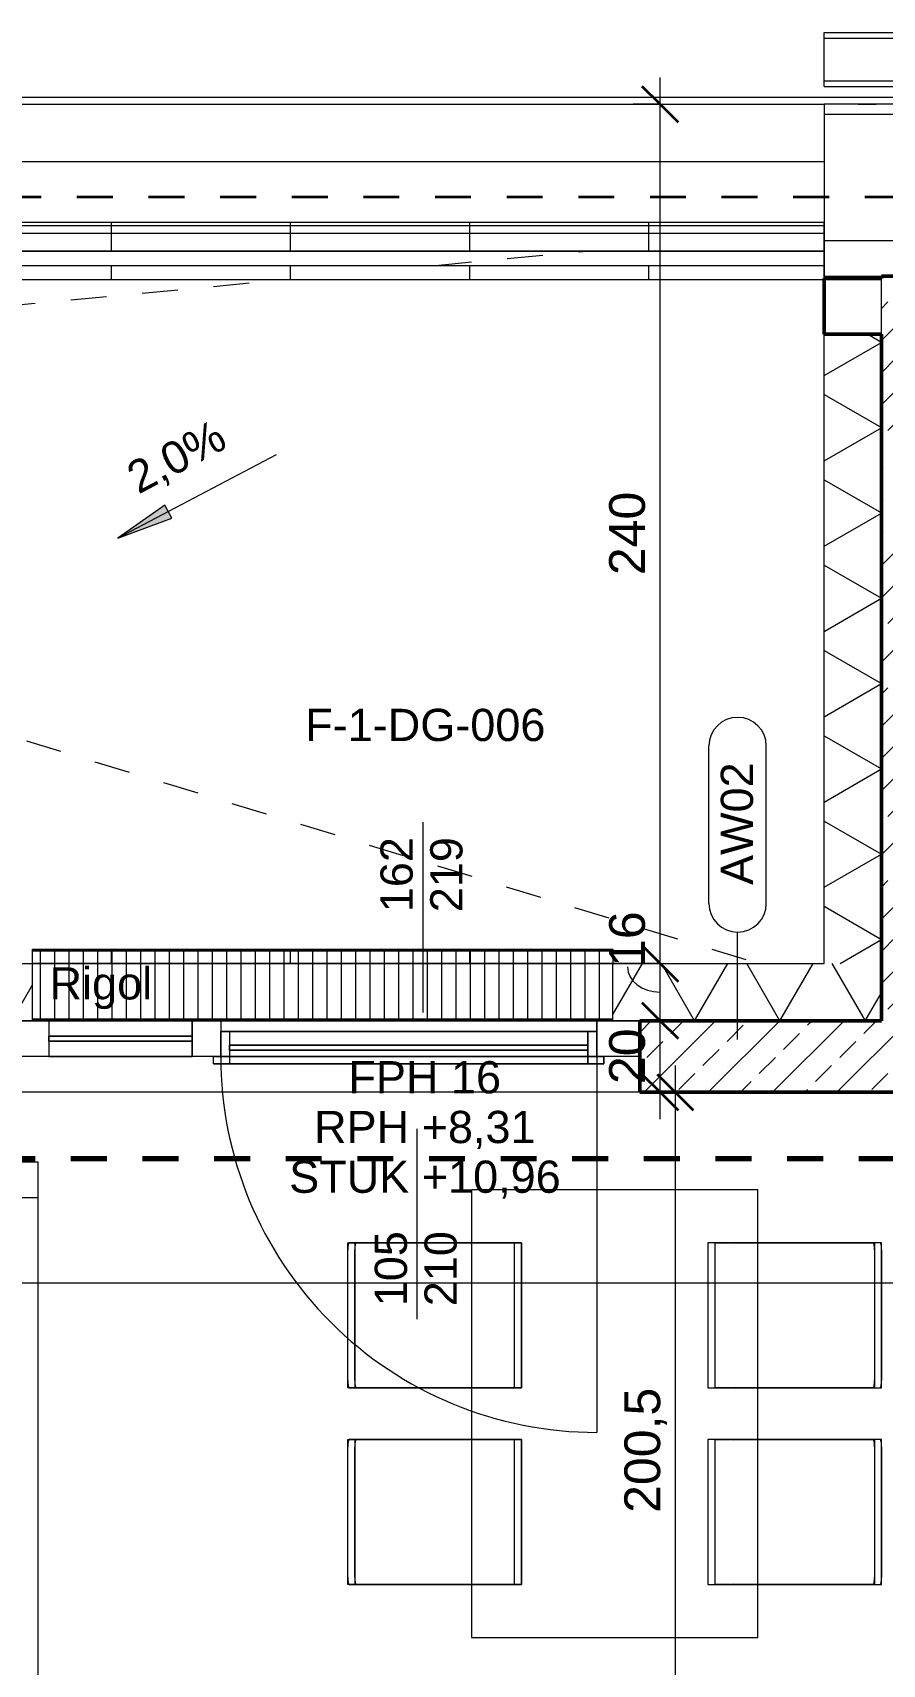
# Model space of a CAD drawing. Header units: metres. Extents: x 3.3 to 48.5, y 58.8 to 100.4.
# Drawn here: x 25.698 to 28.07, y 83.46 to 88.018 of the extents above; entities that cross this region are included whole.
import ezdxf

# ---------------------------------------------------------------- set-up
doc = ezdxf.new("R2010")
doc.units = ezdxf.units.M
for name, pattern in [('Achse', [0.009, 0.005, -0.002, 0, -0.002]), ('Strich Punkt Mittel', [0.015875, 0.00635, -0.004763, 0, -0.004763]), ('Verdeckt Oben', [0.00225, 0.0015, -0.00075]), ('Verdeckt Unten', [0.005, 0.003, -0.002])]:
    doc.linetypes.add(name, pattern=pattern)
for name, color, linetype, lineweight in [('A-DETL-GENF_', 92, 'Continuous', 13), ('A-FLOR-HRAL', 11, 'Continuous', 5), ('A-GLAZ-IDEN_', 152, 'Continuous', 9), ('A-ROOF', 132, 'Continuous', 35), ('A-ROOF-FNSH', 132, 'Continuous', 35), ('A-ROOF-OTLN', 132, 'Continuous', 5), ('A-ROOF-PATT', 132, 'Continuous', 35), ('A_2D', 7, 'Continuous', 13), ('A_Bemassung-50_', 4, 'Continuous', 9), ('A_Bemassung_', 4, 'Continuous', 9), ('A_Beschriftung_', 7, 'Continuous', 9), ('A_Dach', 7, 'Continuous', 13), ('A_Decken', 8, 'Continuous', 13), ('A_Fenster', 7, 'Continuous', 13), ('A_Gelaender', 7, 'Continuous', 13), ('A_Moebel', 6, 'Continuous', 13), ('A_Raeume_', 7, 'Continuous', 5), ('A_Raster_', 1, 'Continuous', 9), ('A_Waende', 7, 'Continuous', 13), ('G-ANNO-DIMS_', 111, 'Continuous', 9), ('G-ANNO-SYMB_', 111, 'Continuous', 9), ('M-EQPM', 50, 'Continuous', 5), ('M-EQPM-IDEN_', 50, 'Continuous', 9)]:
    doc.layers.add(name, color=color, linetype=linetype, lineweight=lineweight)
doc.styles.add('Arial_2', font='arial.ttf', dxfattribs={"height": 0.09})
doc.styles.add('Arial_5', font='arial.ttf', dxfattribs={"height": 0.1})
doc.dimstyles.new('WGA-Bemaßung', dxfattribs={"dimscale": 0.3048, "dimtxt": 0.102026, "dimasz": 0.328084, "dimexe": 0.246063, "dimexo": 0.0625, "dimgap": 0.04101, "dimtad": 1, "dimdec": 1, "dimlfac": 100, "dimrnd": 0.5, "dimdsep": 46, "dimtxsty": 'Arial_5', "dimblk1": 'OBLIQUE', "dimblk2": 'OBLIQUE', "dimsah": 1, "dimcen": 0.09, "dimdle": 0.246063, "dimazin": 2, "dimtfac": 1, "dimtdec": 4, "dimtix": 1, "dimtmove": 0, "dimatfit": 3, "dimfxl": 0.656168, "dimfxlon": 1, "dimtvp": 1, "dimtolj": 1, "dimtzin": 0, "dimarcsym": 2})
doc.dimstyles.new('WGA-Bemaßung_1', dxfattribs={"dimscale": 0.3048, "dimtxt": 0.102026, "dimasz": 0.328084, "dimexe": 0.246063, "dimexo": 0.0625, "dimgap": 0.04101, "dimtad": 1, "dimdec": 1, "dimlfac": 100, "dimrnd": 0.5, "dimdsep": 46, "dimtxsty": 'Arial_5', "dimblk1": 'OBLIQUE', "dimblk2": 'OBLIQUE', "dimsah": 1, "dimcen": 0.09, "dimdle": 0.246063, "dimazin": 2, "dimtfac": 1, "dimtdec": 4, "dimtix": 1, "dimtmove": 1, "dimatfit": 3, "dimfxl": 0.656168, "dimfxlon": 1, "dimtvp": 1, "dimtolj": 1, "dimtzin": 0, "dimarcsym": 2})
pattern_1 = [(45, (0, 0), (-0.08980256, 0.08980256), []), (45, (0.0898, 0), (-0.08980256, 0.08980256), [0.0635, -0.03175])]

# ---------------------------------------------------------------- blocks, each defined once
blk = doc.blocks.new('Moeb_Esstisch_rechteckig_bear - 125 x 80-2791858-263_PP_03DG_BT1')
at = {"layer": 'A_Moebel', "color": 8}
for p, q in [((-1.4191, 0.7452), (-1.4391, 0.7452)), ((-1.4391, 0.7452), (-1.4391, 0.7423)), ((-1.4391, 0.7423), (-1.4391, 0.4)), ((-1.4391, 0.7423), (-1.4391, 0.7225)), ((-1.4391, 0.7423), (-1.4391, 0.6914)), ((-1.0541, 0.7452), (-1.4191, 0.7452)), ((-1.4191, 0.7452), (-1.0541, 0.7452)), ((-1.0341, 0.7452), (-1.0541, 0.7452)), ((-1.0341, 0.7423), (-1.0341, 0.7452)), ((-1.0341, 0.4), (-1.0341, 0.7423)), ((-1.0341, 0.7225), (-1.0341, 0.7423)), ((-1.0341, 0.6914), (-1.0341, 0.7423)), ((-0.8691, 0.7452), (-0.8891, 0.7452)), ((-0.8891, 0.7452), (-0.8891, 0.7423)), ((-0.8891, 0.7423), (-0.8891, 0.4)), ((-0.8891, 0.7423), (-0.8891, 0.7225)), ((-0.8891, 0.7423), (-0.8891, 0.6914)), ((-0.5041, 0.7452), (-0.8691, 0.7452)), ((-0.8691, 0.7452), (-0.5041, 0.7452)), ((-0.4841, 0.7452), (-0.5041, 0.7452)), ((-0.4841, 0.7423), (-0.4841, 0.7452)), ((-0.4841, 0.4), (-0.4841, 0.7423)), ((-0.4841, 0.7225), (-0.4841, 0.7423)), ((-0.4841, 0.6914), (-0.4841, 0.7423)), ((-1.4391, 0.7255), (-1.4385, 0.7255)), ((-1.4391, 0.6716), (-1.4391, 0.7225)), ((-1.4391, 0.6914), (-1.4391, 0.6868)), ((-1.4391, 0.6868), (-1.4391, 0.6783)), ((-1.4384, 0.7255), (-1.4365, 0.7255)), ((-1.4364, 0.7255), (-1.4334, 0.7255)), ((-1.4332, 0.7255), (-1.4291, 0.7255)), ((-1.4291, 0.7255), (-1.4243, 0.7255)), ((-1.4242, 0.7255), (-1.4191, 0.7255)), ((-1.4191, 0.7255), (-1.0541, 0.7255)), ((-1.4191, 0.7255), (-1.0541, 0.7255)), ((-1.0541, 0.7255), (-1.0489, 0.7255)), ((-1.0489, 0.7255), (-1.0442, 0.7255)), ((-1.0441, 0.7255), (-1.0401, 0.7255)), ((-1.0399, 0.7255), (-1.037, 0.7255)), ((-1.0367, 0.7255), (-1.035, 0.7255)), ((-1.0347, 0.7255), (-1.0342, 0.7255)), ((-1.0341, 0.7225), (-1.0341, 0.6716)), ((-1.0341, 0.6868), (-1.0341, 0.6914)), ((-1.0341, 0.6783), (-1.0341, 0.6868)), ((-0.8891, 0.7255), (-0.8885, 0.7255)), ((-0.8891, 0.6716), (-0.8891, 0.7225)), ((-0.8891, 0.6914), (-0.8891, 0.6868)), ((-0.8891, 0.6868), (-0.8891, 0.6783)), ((-0.8884, 0.7255), (-0.8865, 0.7255)), ((-0.8864, 0.7255), (-0.8834, 0.7255)), ((-0.8832, 0.7255), (-0.8791, 0.7255)), ((-0.8791, 0.7255), (-0.8743, 0.7255)), ((-0.8742, 0.7255), (-0.8691, 0.7255)), ((-0.8691, 0.7255), (-0.5041, 0.7255)), ((-0.8691, 0.7255), (-0.5041, 0.7255)), ((-0.5041, 0.7255), (-0.4989, 0.7255)), ((-0.4989, 0.7255), (-0.4942, 0.7255)), ((-0.4941, 0.7255), (-0.4901, 0.7255)), ((-0.4899, 0.7255), (-0.487, 0.7255)), ((-0.4867, 0.7255), (-0.485, 0.7255)), ((-0.4847, 0.7255), (-0.4842, 0.7255)), ((-0.4841, 0.7225), (-0.4841, 0.6716)), ((-0.4841, 0.6868), (-0.4841, 0.6914)), ((-0.4841, 0.6783), (-0.4841, 0.6868)), ((-1.4391, 0.6783), (-1.4391, 0.6663)), ((-1.4391, 0.6193), (-1.4391, 0.6716)), ((-1.4391, 0.6663), (-1.4391, 0.6517)), ((-1.4391, 0.6517), (-1.4391, 0.6353)), ((-1.0341, 0.6663), (-1.0341, 0.6783)), ((-1.0341, 0.6716), (-1.0341, 0.6193)), ((-1.0341, 0.6517), (-1.0341, 0.6663)), ((-1.0341, 0.6353), (-1.0341, 0.6517)), ((-0.8891, 0.6783), (-0.8891, 0.6663)), ((-0.8891, 0.6193), (-0.8891, 0.6716)), ((-0.8891, 0.6663), (-0.8891, 0.6517)), ((-0.8891, 0.6517), (-0.8891, 0.6353)), ((-0.4841, 0.6663), (-0.4841, 0.6783)), ((-0.4841, 0.6716), (-0.4841, 0.6193)), ((-0.4841, 0.6517), (-0.4841, 0.6663)), ((-0.4841, 0.6353), (-0.4841, 0.6517)), ((-1.4391, 0.6353), (-1.4391, 0.6181)), ((-1.4391, 0.4), (-1.4391, 0.6193)), ((-1.4391, 0.6181), (-1.4391, 0.4)), ((-1.0341, 0.6181), (-1.0341, 0.6353)), ((-1.0341, 0.6193), (-1.0341, 0.4)), ((-1.0341, 0.4), (-1.0341, 0.6181)), ((-0.8891, 0.6353), (-0.8891, 0.6181)), ((-0.8891, 0.4), (-0.8891, 0.6193)), ((-0.8891, 0.6181), (-0.8891, 0.4)), ((-0.4841, 0.6181), (-0.4841, 0.6353)), ((-0.4841, 0.6193), (-0.4841, 0.4)), ((-0.4841, 0.4), (-0.4841, 0.6181)), ((-0.3366, 0.4), (-1.5866, 0.4)), ((-1.5866, 0.4), (-1.5866, -0.4)), ((-0.3366, 0.4), (-1.5866, 0.4)), ((-1.5866, 0.4), (-1.5866, -0.4)), ((-1.4391, 0.4), (-1.4391, 0.2599)), ((-1.4391, 0.4), (-1.4391, 0.3221)), ((-1.4391, 0.3232), (-1.4391, 0.4)), ((-1.0341, 0.2599), (-1.0341, 0.4)), ((-1.0341, 0.4), (-1.0341, 0.3232)), ((-1.0341, 0.3221), (-1.0341, 0.4)), ((-0.8891, 0.4), (-0.8891, 0.2599)), ((-0.8891, 0.4), (-0.8891, 0.3221)), ((-0.8891, 0.3232), (-0.8891, 0.4)), ((-0.4841, 0.2599), (-0.4841, 0.4)), ((-0.4841, 0.4), (-0.4841, 0.3232)), ((-0.4841, 0.3221), (-0.4841, 0.4)), ((-0.3366, -0.4), (-0.3366, 0.4)), ((-0.3366, -0.4), (-0.3366, 0.4)), ((-1.4391, 0.3232), (-1.4391, 0.2599)), ((-1.4391, 0.3117), (-1.4391, 0.3221)), ((-1.0341, 0.2599), (-1.0341, 0.3232)), ((-1.0341, 0.3221), (-1.0341, 0.3117)), ((-0.8891, 0.3232), (-0.8891, 0.2599)), ((-0.8891, 0.3117), (-0.8891, 0.3221)), ((-0.4841, 0.2599), (-0.4841, 0.3232)), ((-0.4841, 0.3221), (-0.4841, 0.3117)), ((-1.4391, 0.3018), (-1.4391, 0.3117)), ((-1.4391, 0.2932), (-1.4391, 0.3018)), ((-1.4391, 0.2863), (-1.4391, 0.2928)), ((-1.4391, 0.2818), (-1.4391, 0.2863)), ((-1.4391, 0.2798), (-1.4391, 0.2818)), ((-1.4391, 0.2798), (-1.4391, 0.2599)), ((-1.4391, 0.2798), (-1.0341, 0.2798)), ((-1.0341, 0.3117), (-1.0341, 0.3018)), ((-1.0341, 0.3018), (-1.0341, 0.2932)), ((-1.0341, 0.2928), (-1.0341, 0.2863)), ((-1.0341, 0.2863), (-1.0341, 0.2818)), ((-1.0341, 0.2818), (-1.0341, 0.2798)), ((-1.0341, 0.2599), (-1.0341, 0.2798)), ((-0.8891, 0.3018), (-0.8891, 0.3117)), ((-0.8891, 0.2932), (-0.8891, 0.3018)), ((-0.8891, 0.2863), (-0.8891, 0.2928)), ((-0.8891, 0.2818), (-0.8891, 0.2863)), ((-0.8891, 0.2798), (-0.8891, 0.2818)), ((-0.8891, 0.2798), (-0.8891, 0.2599)), ((-0.8891, 0.2798), (-0.4841, 0.2798)), ((-0.4841, 0.3117), (-0.4841, 0.3018)), ((-0.4841, 0.3018), (-0.4841, 0.2932)), ((-0.4841, 0.2928), (-0.4841, 0.2863)), ((-0.4841, 0.2863), (-0.4841, 0.2818)), ((-0.4841, 0.2818), (-0.4841, 0.2798)), ((-0.4841, 0.2599), (-0.4841, 0.2798)), ((-1.4391, 0.2599), (-1.0341, 0.2599)), ((-1.4391, 0.2599), (-1.0341, 0.2599)), ((-0.8891, 0.2599), (-0.4841, 0.2599)), ((-0.8891, 0.2599), (-0.4841, 0.2599)), ((-1.4391, -0.2599), (-1.0341, -0.2599)), ((-1.4391, -0.4), (-1.4391, -0.2599)), ((-1.4391, -0.2599), (-1.4391, -0.3232)), ((-1.4391, -0.2599), (-1.4391, -0.2798)), ((-1.0341, -0.2599), (-1.4391, -0.2599)), ((-1.0341, -0.2599), (-1.0341, -0.4)), ((-1.0341, -0.2798), (-1.0341, -0.2599)), ((-1.0341, -0.3232), (-1.0341, -0.2599)), ((-0.8891, -0.2599), (-0.4841, -0.2599)), ((-0.8891, -0.4), (-0.8891, -0.2599)), ((-0.8891, -0.2599), (-0.8891, -0.3232)), ((-0.8891, -0.2599), (-0.8891, -0.2798)), ((-0.4841, -0.2599), (-0.8891, -0.2599)), ((-0.4841, -0.2599), (-0.4841, -0.4)), ((-0.4841, -0.2798), (-0.4841, -0.2599)), ((-0.4841, -0.3232), (-0.4841, -0.2599)), ((-1.4391, -0.2818), (-1.4391, -0.2798)), ((-1.0341, -0.2798), (-1.4391, -0.2798)), ((-1.4391, -0.2863), (-1.4391, -0.2818)), ((-1.4391, -0.2928), (-1.4391, -0.2863)), ((-1.4391, -0.3018), (-1.4391, -0.2932)), ((-1.4391, -0.3117), (-1.4391, -0.3018)), ((-1.4391, -0.3221), (-1.4391, -0.3117)), ((-1.0341, -0.2798), (-1.0341, -0.2818)), ((-1.0341, -0.2818), (-1.0341, -0.2863)), ((-1.0341, -0.2863), (-1.0341, -0.2928)), ((-1.0341, -0.2932), (-1.0341, -0.3018)), ((-1.0341, -0.3018), (-1.0341, -0.3117)), ((-1.0341, -0.3117), (-1.0341, -0.3221)), ((-0.8891, -0.2818), (-0.8891, -0.2798)), ((-0.4841, -0.2798), (-0.8891, -0.2798)), ((-0.8891, -0.2863), (-0.8891, -0.2818)), ((-0.8891, -0.2928), (-0.8891, -0.2863)), ((-0.8891, -0.3018), (-0.8891, -0.2932)), ((-0.8891, -0.3117), (-0.8891, -0.3018)), ((-0.8891, -0.3221), (-0.8891, -0.3117)), ((-0.4841, -0.2798), (-0.4841, -0.2818)), ((-0.4841, -0.2818), (-0.4841, -0.2863)), ((-0.4841, -0.2863), (-0.4841, -0.2928)), ((-0.4841, -0.2932), (-0.4841, -0.3018)), ((-0.4841, -0.3018), (-0.4841, -0.3117)), ((-0.4841, -0.3117), (-0.4841, -0.3221)), ((-1.4391, -0.3221), (-1.4391, -0.4)), ((-1.4391, -0.4), (-1.4391, -0.3232)), ((-1.0341, -0.4), (-1.0341, -0.3221)), ((-1.0341, -0.3232), (-1.0341, -0.4)), ((-0.8891, -0.3221), (-0.8891, -0.4)), ((-0.8891, -0.4), (-0.8891, -0.3232)), ((-0.4841, -0.4), (-0.4841, -0.3221)), ((-0.4841, -0.3232), (-0.4841, -0.4)), ((-1.5866, -0.4), (-0.3366, -0.4)), ((-1.5866, -0.4), (-0.3366, -0.4)), ((-1.4391, -0.7423), (-1.4391, -0.4)), ((-1.4391, -0.6193), (-1.4391, -0.4)), ((-1.4391, -0.4), (-1.4391, -0.6181)), ((-1.0341, -0.4), (-1.0341, -0.7423)), ((-1.0341, -0.6181), (-1.0341, -0.4)), ((-1.0341, -0.4), (-1.0341, -0.6193)), ((-0.8891, -0.7423), (-0.8891, -0.4)), ((-0.8891, -0.6193), (-0.8891, -0.4)), ((-0.8891, -0.4), (-0.8891, -0.6181)), ((-0.4841, -0.4), (-0.4841, -0.7423)), ((-0.4841, -0.6181), (-0.4841, -0.4)), ((-0.4841, -0.4), (-0.4841, -0.6193)), ((-1.4391, -0.6181), (-1.4391, -0.6353)), ((-1.4391, -0.6716), (-1.4391, -0.6193)), ((-1.4391, -0.6353), (-1.4391, -0.6517)), ((-1.0341, -0.6353), (-1.0341, -0.6181)), ((-1.0341, -0.6193), (-1.0341, -0.6716)), ((-1.0341, -0.6517), (-1.0341, -0.6353)), ((-0.8891, -0.6181), (-0.8891, -0.6353)), ((-0.8891, -0.6716), (-0.8891, -0.6193)), ((-0.8891, -0.6353), (-0.8891, -0.6517)), ((-0.4841, -0.6353), (-0.4841, -0.6181)), ((-0.4841, -0.6193), (-0.4841, -0.6716)), ((-0.4841, -0.6517), (-0.4841, -0.6353)), ((-1.4391, -0.6517), (-1.4391, -0.6663)), ((-1.4391, -0.6663), (-1.4391, -0.6783)), ((-1.4391, -0.7225), (-1.4391, -0.6716)), ((-1.4391, -0.6783), (-1.4391, -0.6868)), ((-1.0341, -0.6663), (-1.0341, -0.6517)), ((-1.0341, -0.6783), (-1.0341, -0.6663)), ((-1.0341, -0.6716), (-1.0341, -0.7225)), ((-1.0341, -0.6868), (-1.0341, -0.6783)), ((-0.8891, -0.6517), (-0.8891, -0.6663)), ((-0.8891, -0.6663), (-0.8891, -0.6783)), ((-0.8891, -0.7225), (-0.8891, -0.6716)), ((-0.8891, -0.6783), (-0.8891, -0.6868)), ((-0.4841, -0.6663), (-0.4841, -0.6517)), ((-0.4841, -0.6783), (-0.4841, -0.6663)), ((-0.4841, -0.6716), (-0.4841, -0.7225)), ((-0.4841, -0.6868), (-0.4841, -0.6783)), ((-1.4391, -0.6868), (-1.4391, -0.6914)), ((-1.4391, -0.6914), (-1.4391, -0.7423)), ((-1.4391, -0.7225), (-1.4391, -0.7423)), ((-1.4391, -0.7255), (-1.4385, -0.7255)), ((-1.4384, -0.7255), (-1.4365, -0.7255)), ((-1.4364, -0.7255), (-1.4334, -0.7255)), ((-1.4332, -0.7255), (-1.4291, -0.7255)), ((-1.4291, -0.7255), (-1.4243, -0.7255)), ((-1.4242, -0.7255), (-1.4191, -0.7255)), ((-1.4191, -0.7255), (-1.0541, -0.7255)), ((-1.0541, -0.7255), (-1.4191, -0.7255)), ((-1.0541, -0.7255), (-1.0489, -0.7255)), ((-1.0489, -0.7255), (-1.0442, -0.7255)), ((-1.0441, -0.7255), (-1.0401, -0.7255)), ((-1.0399, -0.7255), (-1.037, -0.7255)), ((-1.0367, -0.7255), (-1.035, -0.7255)), ((-1.0347, -0.7255), (-1.0342, -0.7255)), ((-1.0341, -0.6914), (-1.0341, -0.6868)), ((-1.0341, -0.7423), (-1.0341, -0.6914)), ((-1.0341, -0.7423), (-1.0341, -0.7225)), ((-0.8891, -0.6868), (-0.8891, -0.6914)), ((-0.8891, -0.6914), (-0.8891, -0.7423)), ((-0.8891, -0.7225), (-0.8891, -0.7423)), ((-0.8891, -0.7255), (-0.8885, -0.7255)), ((-0.8884, -0.7255), (-0.8865, -0.7255)), ((-0.8864, -0.7255), (-0.8834, -0.7255)), ((-0.8832, -0.7255), (-0.8791, -0.7255)), ((-0.8791, -0.7255), (-0.8743, -0.7255)), ((-0.8742, -0.7255), (-0.8691, -0.7255)), ((-0.8691, -0.7255), (-0.5041, -0.7255)), ((-0.5041, -0.7255), (-0.8691, -0.7255)), ((-0.5041, -0.7255), (-0.4989, -0.7255)), ((-0.4989, -0.7255), (-0.4942, -0.7255)), ((-0.4941, -0.7255), (-0.4901, -0.7255)), ((-0.4899, -0.7255), (-0.487, -0.7255)), ((-0.4867, -0.7255), (-0.485, -0.7255)), ((-0.4847, -0.7255), (-0.4842, -0.7255)), ((-0.4841, -0.6914), (-0.4841, -0.6868)), ((-0.4841, -0.7423), (-0.4841, -0.6914)), ((-0.4841, -0.7423), (-0.4841, -0.7225)), ((-1.4391, -0.7452), (-1.4391, -0.7423)), ((-1.4191, -0.7452), (-1.4391, -0.7452)), ((-1.0541, -0.7452), (-1.4191, -0.7452)), ((-1.0541, -0.7452), (-1.4191, -0.7452)), ((-1.0341, -0.7452), (-1.0541, -0.7452)), ((-1.0341, -0.7423), (-1.0341, -0.7452)), ((-0.8891, -0.7452), (-0.8891, -0.7423)), ((-0.8691, -0.7452), (-0.8891, -0.7452)), ((-0.5041, -0.7452), (-0.8691, -0.7452)), ((-0.5041, -0.7452), (-0.8691, -0.7452)), ((-0.4841, -0.7452), (-0.5041, -0.7452)), ((-0.4841, -0.7423), (-0.4841, -0.7452))]:
    blk.add_line(p, q, dxfattribs=at)
for centre, major_axis, start_param, end_param in [((-1.4191, 0.7423), (0.02, 0), 1.570796, 3.141593), ((-1.0541, 0.7423), (-0.02, 0), 3.141593, 4.712389), ((-0.8691, 0.7423), (0.02, 0), 1.570796, 3.141593), ((-0.5041, 0.7423), (-0.02, 0), 3.141593, 4.712389), ((-1.4191, 0.7225), (-0.02, 0), 4.712389, 6.283185), ((-1.0541, 0.7225), (0.02, 0), 0, 1.570796), ((-0.8691, 0.7225), (-0.02, 0), 4.712389, 6.283185), ((-0.5041, 0.7225), (0.02, 0), 0, 1.570796), ((-1.4191, -0.7225), (0.02, 0), 3.141593, 4.712389), ((-1.0541, -0.7225), (0.02, 0), 4.712389, 6.283185), ((-0.8691, -0.7225), (0.02, 0), 3.141593, 4.712389), ((-0.5041, -0.7225), (0.02, 0), 4.712389, 6.283185), ((-1.4191, -0.7423), (0.02, 0), 3.141593, 4.712389), ((-1.0541, -0.7423), (0.02, 0), 4.712389, 6.283185), ((-0.8691, -0.7423), (0.02, 0), 3.141593, 4.712389), ((-0.5041, -0.7423), (0.02, 0), 4.712389, 6.283185)]:
    blk.add_ellipse(centre, major_axis=major_axis, ratio=0.147809, start_param=start_param, end_param=end_param, dxfattribs=at)
blk = doc.blocks.new('Fens_1tlg_OL - DF_OL_DK_1120x2400-V22-263_PP_03DG_BT1')
at = {"layer": 'A_Fenster', "linetype": 'Verdeckt Oben', "lineweight": 5}
for p, q in [((-0.525, 0.26), (0.525, 0.26)), ((-0.525, 0.1), (0.38, 0.1))]:
    blk.add_line(p, q, dxfattribs=at)
blk = doc.blocks.new('Moeb_Sofa - Sofa 220x90-1541468-263_PP_03DG_BT1')
at = {"layer": 'A_Moebel', "color": 8}
for p, q in [((1.1, 0.45), (-1.1, 0.45)), ((-1.1, 0.45), (-1.1, -0.45)), ((-1, 0.45), (-1, -0.45)), ((1, 0.45), (1, -0.45)), ((1.1, -0.45), (1.1, 0.45)), ((-1, 0.3), (1, 0.3)), ((-0.3333, 0.3), (-0.3333, -0.45)), ((0.3333, 0.3), (0.3333, -0.45)), ((-1.1, -0.45), (1.1, -0.45))]:
    blk.add_line(p, q, dxfattribs=at)
blk = doc.blocks.new('Geländer - Geländer-6079782-263_PP_03DG_BT1')
at = {"layer": 'A_Gelaender', "lineweight": 5}
blk.add_line((27.9077, 87.478), (22.4177, 87.478), dxfattribs=at)
blk = doc.blocks.new('Typ des oberen Holms - Oberer Geländerholm_Innen_-6079786-263_PP_03DG_BT1')
at = {"layer": 'A_Gelaender', "lineweight": 5}
for p, q in [((22.4177, 87.458), (27.9077, 87.458)), ((27.9077, 87.408), (22.4177, 87.408))]:
    blk.add_line(p, q, dxfattribs=at)
blk = doc.blocks.new('Typ des oberen Holms - Oberer Geländerholm_Innen_-V43-263_PP_03DG_BT1')
at = {"layer": 'A_Gelaender', "lineweight": 5}
for p, q in [((22.4177, 87.458), (27.9077, 87.458)), ((22.4177, 87.408), (27.9077, 87.408))]:
    blk.add_line(p, q, dxfattribs=at)
blk = doc.blocks.new('Handlauftyp - Handlauf_Innen_-6079822-263_PP_03DG_BT1')
at = {"layer": 'A_Gelaender', "lineweight": 5}
for p, q in [((22.4177, 87.368), (27.9077, 87.368)), ((22.4177, 87.328), (27.9077, 87.328))]:
    blk.add_line(p, q, dxfattribs=at)
blk = doc.blocks.new('HLS_Rigol - 20x8cm-V52-263_PP_03DG_BT1')
at = {"layer": 'M-EQPM'}
h = blk.add_hatch(dxfattribs=at)
h.set_pattern_fill('FP_85', color=256, style=0, pattern_type=2)
h.set_pattern_definition([(270, (0, 0.6096), (0.04, 0), [])])
h.paths.add_polyline_path([(0.3996, -0.095), (1.62, -0.095), (1.62, 0.095), (0, 0.095), (0, -0.095), (0.2079, -0.095)])
for p, q in [((0, 0.097), (0, 0.1)), ((0, 0.1), (1.62, 0.1)), ((0, 0.1), (1.62, 0.1)), ((0, 0.095), (0, 0.097)), ((0, 0.097), (1.62, 0.097)), ((0, 0.06), (0, 0.095)), ((0, 0.095), (1.62, 0.095)), ((1.62, 0.1), (1.62, 0.097)), ((1.62, 0.097), (1.62, 0.095)), ((1.62, 0.095), (1.62, 0.06)), ((0, -0.095), (1.62, -0.095)), ((0, -0.097), (1.62, -0.097)), ((0, -0.1), (1.62, -0.1)), ((0, -0.1), (1.62, -0.1))]:
    blk.add_line(p, q, dxfattribs=at)
blk = doc.blocks.new('Fens_Tuer_2tlg - DK_DF_SL_1770x2520_Terrassentür dicke Aufbau NEU DG-10476957-263_PP_03DG_BT1')
at = {"layer": 'A_2D', "lineweight": 5}
for p, q in [((-0.765, 0), (-0.765, 1.05)), ((-0.885, 0.1), (0.885, 0.1)), ((-0.885, 0.1), (0.885, 0.1)), ((-0.885, 0.1), (0.885, 0.1)), ((-0.885, -0.1), (-0.885, 0.1)), ((-0.885, 0.1), (-0.885, -0.1)), ((0.885, 0.1), (0.885, -0.1)), ((0.885, -0.1), (0.885, 0.1)), ((-0.785, 0.02), (-0.74, 0.02)), ((-0.785, 0), (-0.785, 0.02)), ((-0.785, 0.02), (-0.785, 0)), ((0.305, 0.02), (-0.785, 0.02)), ((-0.74, 0.02), (-0.74, -0.07)), ((-0.74, -0.07), (-0.74, 0.02)), ((-0.74, 0.02), (0.26, 0.02)), ((0.26, 0.02), (0.305, 0.02)), ((0.26, -0.07), (0.26, 0.02)), ((0.26, -0.07), (0.26, 0.02)), ((0.305, 0.02), (0.305, 0)), ((0.305, 0.02), (0.305, 0)), ((-0.885, -0.1), (-0.885, 0)), ((-0.885, 0), (-0.765, 0)), ((-0.885, 0), (0.885, 0)), ((-0.885, -0.1), (-0.885, 0)), ((-0.765, 0), (-0.785, 0)), ((-0.785, 0), (0.305, 0)), ((-0.765, -0.07), (-0.765, 0)), ((-0.765, 0), (-0.765, -0.07)), ((0.285, 0), (-0.765, 0)), ((-0.765, 0), (-0.765, -0.1)), ((0.285, 0), (-0.765, 0)), ((-0.765, -0.1), (-0.765, 0)), ((-0.74, -0.018), (0.26, -0.018)), ((-0.74, -0.032), (-0.74, -0.018)), ((-0.74, -0.018), (-0.74, -0.032)), ((0.26, -0.018), (-0.74, -0.018)), ((0.26, -0.032), (-0.74, -0.032)), ((-0.74, -0.032), (0.26, -0.032)), ((0.26, -0.018), (0.26, -0.032)), ((0.26, -0.032), (0.26, -0.018)), ((0.285, 0), (0.285, -0.07)), ((0.305, 0), (0.285, 0)), ((0.285, 0), (0.285, -0.07)), ((0.285, -0.1), (0.285, 0)), ((0.285, 0), (0.365, 0)), ((0.285, -0.1), (0.285, 0)), ((0.365, 0), (0.365, -0.1)), ((0.765, 0), (0.365, 0)), ((0.365, -0.1), (0.365, 0)), ((0.365, -0.043), (0.765, -0.043)), ((0.365, -0.057), (0.365, -0.043)), ((0.365, -0.043), (0.365, -0.057)), ((0.765, -0.043), (0.365, -0.043)), ((0.765, -0.1), (0.765, 0)), ((0.765, 0), (0.885, 0)), ((0.765, -0.1), (0.765, 0)), ((0.765, -0.043), (0.765, -0.057)), ((0.765, -0.057), (0.765, -0.043)), ((0.885, 0), (0.885, -0.1)), ((0.885, -0.1), (0.885, 0)), ((-0.74, -0.07), (-0.765, -0.07)), ((-0.765, -0.07), (0.285, -0.07)), ((0.26, -0.07), (-0.74, -0.07)), ((0.285, -0.07), (0.26, -0.07)), ((0.765, -0.057), (0.365, -0.057)), ((0.365, -0.057), (0.765, -0.057)), ((-0.885, -0.1), (0.885, -0.1)), ((0.885, -0.1), (-0.885, -0.1)), ((-0.765, -0.1), (-0.885, -0.1)), ((0.885, -0.1), (-0.885, -0.1)), ((-0.765, -0.1), (0.285, -0.1)), ((0.365, -0.1), (0.285, -0.1)), ((0.365, -0.1), (0.765, -0.1)), ((0.885, -0.1), (0.765, -0.1)), ((-0.81, -0.26), (0.81, -0.26))]:
    blk.add_line(p, q, dxfattribs=at)
blk.add_arc((-0.765, 0), 1.05, 360, 90, dxfattribs=at)
blk = doc.blocks.new('BS_Wand_Lollipop - rechts_oben-2026913-263_PP_03DG_BT1')
at = {"layer": 'A_Beschriftung_'}
for p, q in [((0.0046, 0.0016), (0.0134, 0.0016)), ((-0.003, 0), (0.003, 0)), ((0.0046, -0.0016), (0.0134, -0.0016))]:
    blk.add_line(p, q, dxfattribs=at)
for centre, start, end in [((0.0046, 0), 90, 270), ((0.0134, 0), 270, 90)]:
    blk.add_arc(centre, 0.0016, start, end, dxfattribs=at)
blk = doc.blocks.new('BS_Fens_Tuer - unten-7645928-263_PP_03DG_BT1')
at = {"layer": 'A-GLAZ-IDEN_'}
blk.add_line((0, 0.000124), (0, -0.010513), dxfattribs=at)
blk = doc.blocks.new('BS_Fens_PP - oben-2843217-263_PP_03DG_BT1')
at = {"layer": 'A-GLAZ-IDEN_'}
blk.add_line((0, 0.000124), (0, 0.010761), dxfattribs=at)
blk = doc.blocks.new('DIMBLOCK265-263_PP_03DG_BT1')
at = {"layer": 'A_Bemassung-50_', "lineweight": 35, "transparency": 16777216}
for p, q in [((27.4497, 85.258), (27.3997, 85.308)), ((27.4497, 85.258), (27.4997, 85.208)), ((27.4497, 85.058), (27.3997, 85.108)), ((27.4497, 85.058), (27.4997, 85.008))]:
    blk.add_line(p, q, dxfattribs=at)
at = {"layer": 'A_Bemassung-50_', "transparency": 16777216}
for p, q in [((27.4497, 85.258), (27.2497, 85.258)), ((27.4497, 84.983), (27.4497, 85.258)), ((27.4497, 85.258), (27.5247, 85.258)), ((27.4497, 85.058), (27.2497, 85.058)), ((27.4497, 85.058), (27.5247, 85.058))]:
    blk.add_line(p, q, dxfattribs=at)
at = {"layer": 'A_Bemassung-50_', "color": 0, "transparency": 16777216, "insert": (27.3074, 85.0811), "char_height": 0.1, "width": 0.184588, "attachment_point": 1, "rotation": 90, "line_spacing_factor": 0.941778, "style": 'Arial_5'}
blk.add_mtext('20', dxfattribs=at)
blk = doc.blocks.new('_Oblique')
at = {"color": 0, "linetype": 'ByBlock', "lineweight": -2}
blk.add_line((-0.5, -0.5), (0.5, 0.5), dxfattribs=at)
blk = doc.blocks.new('DIMBLOCK266-263_PP_03DG_BT1')
at = {"layer": 'A_Bemassung-50_', "lineweight": 35, "transparency": 16777216}
for p, q in [((27.4497, 85.418), (27.3997, 85.468)), ((27.4497, 85.418), (27.4997, 85.368)), ((27.4497, 85.258), (27.3997, 85.308)), ((27.4497, 85.258), (27.4997, 85.208))]:
    blk.add_line(p, q, dxfattribs=at)
at = {"layer": 'A_Bemassung-50_', "transparency": 16777216}
for p, q in [((27.4497, 85.418), (27.2497, 85.418)), ((27.4497, 85.258), (27.4497, 85.418)), ((27.4497, 85.418), (27.5247, 85.418)), ((27.4497, 85.258), (27.2497, 85.258)), ((27.4497, 85.258), (27.5247, 85.258))]:
    blk.add_line(p, q, dxfattribs=at)
blk.add_ellipse((27.4497, 85.4082), major_axis=(0.091, 0), ratio=0.771444, start_param=3.141593, end_param=4.712389, dxfattribs=at)
at = {"layer": 'A_Bemassung-50_', "color": 0, "transparency": 16777216, "insert": (27.3074, 85.4082), "char_height": 0.1, "width": 0.184588, "attachment_point": 1, "rotation": 90, "line_spacing_factor": 0.941778, "style": 'Arial_5'}
blk.add_mtext('16', dxfattribs=at)
blk = doc.blocks.new('DIMBLOCK267-263_PP_03DG_BT1')
at = {"layer": 'A_Bemassung-50_', "transparency": 16777216}
for p, q in [((27.4497, 85.418), (27.4497, 87.893)), ((27.4497, 87.818), (27.3747, 87.818)), ((27.4497, 87.818), (27.6497, 87.818)), ((27.4497, 85.418), (27.2497, 85.418)), ((27.4497, 85.418), (27.5247, 85.418))]:
    blk.add_line(p, q, dxfattribs=at)
at = {"layer": 'A_Bemassung-50_', "lineweight": 35, "transparency": 16777216}
for p, q in [((27.4497, 87.818), (27.3997, 87.868)), ((27.4497, 87.818), (27.4997, 87.768)), ((27.4497, 85.418), (27.3997, 85.468)), ((27.4497, 85.418), (27.4997, 85.368))]:
    blk.add_line(p, q, dxfattribs=at)
at = {"layer": 'A_Bemassung-50_', "color": 0, "transparency": 16777216, "insert": (27.3074, 86.5026), "char_height": 0.1, "width": 0.276883, "attachment_point": 1, "rotation": 90, "line_spacing_factor": 0.941778, "style": 'Arial_5'}
blk.add_mtext('240', dxfattribs=at)
blk = doc.blocks.new('DIMBLOCK324-263_PP_03DG_BT1')
at = {"layer": 'A_Bemassung-50_', "transparency": 16777216}
for p, q in [((22.3202, 84.5259), (22.3202, 84.7259)), ((28.1677, 84.5259), (28.1677, 84.7259)), ((22.3202, 84.5259), (28.1677, 84.5259)), ((22.3202, 84.5259), (22.3202, 84.4509)), ((28.1677, 84.5259), (28.1677, 84.4509))]:
    blk.add_line(p, q, dxfattribs=at)
at = {"layer": 'A_Bemassung-50_', "lineweight": 35, "transparency": 16777216}
for p, q in [((22.3202, 84.5259), (22.3702, 84.5759)), ((28.1677, 84.5259), (28.2177, 84.5759)), ((22.3202, 84.5259), (22.2702, 84.4759)), ((28.1677, 84.5259), (28.1177, 84.4759))]:
    blk.add_line(p, q, dxfattribs=at)
at = {"layer": 'A_Bemassung-50_', "color": 0, "transparency": 16777216, "insert": (25.1286, 84.6682), "char_height": 0.1, "width": 0.276883, "attachment_point": 1, "line_spacing_factor": 0.941778, "style": 'Arial_5'}
blk.add_mtext('585', dxfattribs=at)
blk = doc.blocks.new('DIMBLOCK356-263_PP_03DG_BT1')
at = {"layer": 'A_Bemassung-50_', "lineweight": 35, "transparency": 16777216}
for p, q in [((27.4922, 85.058), (27.4422, 85.108)), ((27.4922, 85.058), (27.5422, 85.008)), ((27.4922, 83.0555), (27.4422, 83.1055)), ((27.4922, 83.0555), (27.5422, 83.0055))]:
    blk.add_line(p, q, dxfattribs=at)
at = {"layer": 'A_Bemassung-50_', "transparency": 16777216}
for p, q in [((27.4922, 85.133), (27.4922, 83.0555)), ((27.4922, 85.058), (27.4172, 85.058)), ((27.4922, 85.058), (27.6922, 85.058)), ((27.4922, 83.0555), (27.4172, 83.0555)), ((27.4922, 83.0555), (27.6922, 83.0555))]:
    blk.add_line(p, q, dxfattribs=at)
at = {"layer": 'A_Bemassung-50_', "color": 0, "transparency": 16777216, "insert": (27.3499, 83.8833), "char_height": 0.1, "width": 0.416266, "attachment_point": 1, "rotation": 90, "line_spacing_factor": 0.941778, "style": 'Arial_5'}
blk.add_mtext('200,5', dxfattribs=at)

msp = doc.modelspace()

# ---------------------------------------------------------------- hatches: boundary and pattern name
at = {"layer": 'A-DETL-GENF_', "lineweight": 5}
h = msp.add_hatch(dxfattribs=at)
h.set_pattern_fill('FP_100', color=252, style=0, pattern_type=2)
h.set_pattern_definition([(90, (-0.58233, 0.368), (-0.5, 0), []), (180, (-0.58233, 0.368), (-1e-16, -0.5), [])])
h.paths.add_polyline_path([(20.953, 73.698), (21.6159, 73.698), (21.6159, 73.701), (19.9959, 73.701), (19.9959, 73.698), (20.881, 73.698)])
h.paths.add_polyline_path([(34.3744, 73.698), (34.7773, 73.698), (34.7773, 73.701), (33.1573, 73.701), (33.1573, 73.698), (34.1798, 73.698)])
h.paths.add_polyline_path([(16.5746, 73.698), (18.1814, 73.698), (18.1814, 73.701), (16.5614, 73.701), (16.5614, 73.698)])
h.paths.add_polyline_path([(30.1323, 73.698), (31.5075, 73.698), (31.5075, 73.701), (29.8875, 73.701), (29.8875, 73.698)])
h.paths.add_polyline_path([(20.5724, 73.703), (21.6159, 73.703), (21.6159, 73.738), (19.9959, 73.738), (19.9959, 73.703), (20.2341, 73.703)])
h.paths.add_polyline_path([(18.165, 73.703), (18.1814, 73.703), (18.1814, 73.738), (16.5614, 73.738), (16.5614, 73.703), (18.1574, 73.703)])
h.paths.add_polyline_path([(29.8875, 73.703), (31.5075, 73.703), (31.5075, 73.738), (29.8875, 73.738)])
h.paths.add_polyline_path([(33.1573, 73.703), (34.7773, 73.703), (34.7773, 73.738), (33.1573, 73.738)])
h.paths.add_polyline_path([(10.8457, 78.9016), (10.8457, 79.9516), (10.8427, 79.9516), (10.8427, 78.9016)])
h.paths.add_polyline_path([(10.8477, 78.9016), (10.8827, 78.9016), (10.8827, 79.9516), (10.8477, 79.9516), (10.8477, 78.918)])
h.paths.add_polyline_path([(39.4777, 79.318), (39.4777, 80.368), (39.4427, 80.368), (39.4427, 79.318)])
h.paths.add_polyline_path([(39.4827, 79.318), (39.4827, 80.368), (39.4797, 80.368), (39.4797, 79.318)])
h.paths.add_polyline_path([(10.8777, 80.648), (10.8827, 80.648), (10.8827, 80.743), (10.8777, 80.743), (10.8777, 80.7155), (10.8027, 80.7155), (10.7727, 80.724), (10.7727, 80.667), (10.8027, 80.6755), (10.8777, 80.6755), (10.8777, 80.6496)])
h.paths.add_polyline_path([(10.8827, 81.4405), (10.8827, 83.0605), (10.8477, 83.0605), (10.8477, 81.4405)])
h.paths.add_polyline_path([(10.8427, 81.4405), (10.8457, 81.4405), (10.8457, 83.0605), (10.8427, 83.0605), (10.8427, 81.9392)])
h.paths.add_polyline_path([(39.4777, 81.518), (39.4777, 83.138), (39.4427, 83.138), (39.4427, 81.518)])
h.paths.add_polyline_path([(39.4827, 81.518), (39.4827, 83.138), (39.4797, 83.138), (39.4797, 81.518)])
h.paths.add_polyline_path([(22.765, 85.418), (22.8002, 85.418), (22.8002, 85.423), (22.7727, 85.423), (22.7727, 85.498), (22.7812, 85.528), (22.7241, 85.528), (22.7327, 85.498), (22.7327, 85.423), (22.7052, 85.423), (22.7052, 85.418), (22.7627, 85.418)])
h.paths.add_polyline_path([(27.3177, 85.418), (27.3177, 85.453), (25.6977, 85.453), (25.6977, 85.418), (27.3043, 85.418)])
h.paths.add_polyline_path([(24.4762, 85.418), (24.7677, 85.418), (24.7677, 85.453), (23.1477, 85.453), (23.1477, 85.418), (23.4638, 85.418)])
h.paths.add_polyline_path([(23.1477, 85.455), (24.7677, 85.455), (24.7677, 85.458), (23.1477, 85.458)])
h.paths.add_polyline_path([(27.3043, 85.455), (27.3177, 85.455), (27.3177, 85.458), (25.6977, 85.458), (25.6977, 85.455), (25.8902, 85.455)])
h.paths.add_polyline_path([(22.5775, 86.9537), (22.5923, 86.9556), (22.6061, 86.9613), (22.6187, 86.9715), (22.627, 86.9822), (22.6327, 86.996), (22.6346, 87.0108), (22.6327, 87.0256), (22.627, 87.0394), (22.6179, 87.0512), (22.6061, 87.0603), (22.5923, 87.066), (22.5755, 87.0677), (22.5627, 87.066), (22.5489, 87.0603), (22.5371, 87.0512), (22.528, 87.0394), (22.5223, 87.0256), (22.5203, 87.0108), (22.5223, 86.996), (22.528, 86.9822), (22.5371, 86.9704), (22.5489, 86.9613), (22.5627, 86.9556)])
h.paths.add_polyline_path([(23.0622, 87.328), (27.9077, 87.328), (27.9077, 87.368), (22.4177, 87.368), (22.4177, 87.328), (22.7087, 87.328)])
h.paths.add_polyline_path([(22.4572, 87.408), (27.9077, 87.408), (27.9077, 87.488), (22.4177, 87.488), (22.4177, 87.408)])
at = {"layer": 'A-ROOF-PATT', "lineweight": 5}
h = msp.add_hatch(dxfattribs=at)
h.set_pattern_fill('FP_12', color=256, style=0, pattern_type=2)
h.set_pattern_definition([(180, (16.883, 43.595), (-1, -0.70711), [1, 0]), (180, (16.883, 43.241), (-1, -0.70711), [1, 0]), (270, (16.383, 43.948), (1, -0.70711), [0.35355, -0.35355]), (270, (15.883, 43.595), (1, -0.70711), [0.35355, -0.35355])])
h.paths.add_polyline_path([(29.0227, 87.338), (29.0227, 87.4287), (31.3027, 87.4287), (31.3027, 87.338), (33.3777, 87.338), (33.3777, 87.4287), (34.5177, 87.4287), (34.5177, 87.338), (35.5702, 87.338), (35.5702, 87.4287), (37.8502, 87.4287), (37.8502, 87.338), (39.4427, 87.338), (39.4427, 87.818), (27.9077, 87.818), (27.9077, 87.338), (28.9914, 87.338)])
at = {"layer": 'A_Waende', "lineweight": 5}
h = msp.add_hatch(dxfattribs=at)
h.set_pattern_fill('FP_4', color=250, style=0, pattern_type=2)
h.set_pattern_definition(pattern_1)
h.paths.add_polyline_path([(28.0677, 85.258), (28.2677, 85.258), (28.2677, 86.5927), (28.0727, 86.5927), (28.0727, 86.8756), (28.2677, 86.8756), (28.2677, 87.338), (28.0677, 87.338), (28.0677, 85.338)])
h = msp.add_hatch(dxfattribs=at)
h.set_pattern_fill('FP_10', color=250, angle=180, style=0, pattern_type=2)
h.set_pattern_definition([(90, (28.068, 86.438), (-0.20637, 5e-15), []), (150, (28.068, 86.438), (-0.103185, -0.17872), []), (210, (28.068, 86.438), (0.103185, -0.17872), [])])
h.paths.add_polyline_path([(27.9877, 85.418), (28.0677, 85.418), (28.0677, 87.1754), (27.9077, 87.1754), (27.9077, 85.418)])
h = msp.add_hatch(dxfattribs=at)
h.set_pattern_fill('FP_9', color=250, style=0, pattern_type=2)
h.set_pattern_definition([(1e-13, (25.163, 85.258), (-5e-16, 0.20637), []), (60, (25.163, 85.258), (-0.17873, 0.10319), []), (120, (25.163, 85.258), (-0.178722, -0.103185), [])])
h.paths.add_polyline_path([(22.3377, 85.258), (23.1477, 85.258), (23.1477, 85.418), (22.2577, 85.418), (22.2577, 85.258), (22.3202, 85.258)])
h.paths.add_polyline_path([(27.7227, 85.258), (28.0677, 85.258), (28.0677, 85.418), (27.3177, 85.418), (27.3177, 85.258), (27.4318, 85.258)])
h.paths.add_polyline_path([(24.7677, 85.258), (25.6977, 85.258), (25.6977, 85.418), (24.7677, 85.418), (24.7677, 85.261)])
h = msp.add_hatch(dxfattribs=at)
h.set_pattern_fill('FP_4', color=250, style=0, pattern_type=2)
h.set_pattern_definition(pattern_1)
h.paths.add_polyline_path([(22.7527, 85.158), (22.7332, 85.0802), (22.7686, 85.0944), (22.7587, 85.134)])
h.paths.add_polyline_path([(22.7277, 85.258), (22.7527, 85.158), (22.7777, 85.258), (22.7527, 85.258)])
h.paths.add_polyline_path([(22.6852, 85.258), (22.7277, 85.195), (22.7277, 85.258), (22.7087, 85.258)])
h.paths.add_polyline_path([(22.2577, 85.058), (22.6777, 85.058), (22.6852, 85.061), (22.6852, 85.258), (22.2577, 85.258)])
h.paths.add_polyline_path([(22.8202, 85.258), (22.7777, 85.258), (22.7777, 85.195)])
h.paths.add_polyline_path([(23.0622, 85.058), (23.0727, 85.058), (23.0727, 85.258), (22.8202, 85.258), (22.8202, 85.115), (22.8277, 85.118), (22.8277, 85.058), (22.9202, 85.058)])
h.paths.add_polyline_path([(25.6227, 85.058), (25.6227, 85.258), (24.8427, 85.258), (24.8427, 85.058)])
h.paths.add_polyline_path([(28.1677, 85.058), (28.2677, 85.058), (28.2677, 85.258), (27.3927, 85.258), (27.3927, 85.058), (28.0727, 85.058)])
h.paths.add_polyline_path([(22.6879, 85.0621), (22.7277, 85.078), (22.7277, 85.121), (22.7087, 85.0928)])
h.paths.add_polyline_path([(22.7777, 85.098), (22.7899, 85.1029), (22.7777, 85.121), (22.7777, 85.118)])
at = {"layer": 'G-ANNO-DIMS_'}
msp.add_hatch(color=256, dxfattribs=at).paths.add_polyline_path([(25.9357, 86.6059), (26.0859, 86.6614), (26.0665, 86.6984)])

# ---------------------------------------------------------------- linework, layer by layer
at = {"layer": 'A-ROOF', "color": 10, "lineweight": 50}
for p, q in [((27.9077, 87.1754), (27.9077, 87.3309)), ((28.0677, 87.3309), (27.9077, 87.3309)), ((28.0677, 87.338), (28.2677, 87.338))]:
    msp.add_line(p, q, dxfattribs=at)
at = {"layer": 'A-ROOF-FNSH', "color": 7, "lineweight": 13}
for p, q in [((27.9077, 87.338), (28.0677, 87.338)), ((27.9077, 87.3309), (27.9077, 87.338))]:
    msp.add_line(p, q, dxfattribs=at)
at = {"layer": 'A-ROOF-OTLN'}
for p, q in [((27.9077, 87.868), (27.9077, 88.018)), ((27.9077, 88.018), (39.6577, 88.018)), ((27.9077, 88.003), (39.6577, 88.003)), ((27.9077, 87.883), (39.6577, 87.883)), ((27.9077, 87.868), (39.6577, 87.868))]:
    msp.add_line(p, q, dxfattribs=at)
at = {"layer": 'A_2D'}
for p, q in [((27.9077, 87.488), (22.4177, 87.488)), ((27.9077, 85.418), (27.9077, 87.488)), ((22.4177, 85.418), (27.9077, 85.418))]:
    msp.add_line(p, q, dxfattribs=at)
at = {"layer": 'A_Dach'}
for p, q in [((39.4427, 87.818), (27.9077, 87.818)), ((27.9077, 87.818), (27.9077, 87.338))]:
    msp.add_line(p, q, dxfattribs=at)
at = {"layer": 'A_Decken', "linetype": 'Verdeckt Unten'}
for p, q in [((26.8238, 87.368), (27.247, 87.408)), ((22.6186, 86.9705), (26.4006, 87.328)), ((22.6186, 86.9705), (27.7246, 85.418))]:
    msp.add_line(p, q, dxfattribs=at)
at = {"layer": 'A_Decken'}
msp.add_line((27.3927, 85.158), (25.6227, 85.158), dxfattribs=at)
at = {"layer": 'A_Raeume_', "flags": 128}
for points in [[(22.4177, 85.418), (27.9077, 85.418), (27.9077, 87.478), (22.4177, 87.478)], [(28.1677, 85.058), (22.3202, 85.058), (22.3202, 82.6355), (22.3202, 80.4355), (25.8677, 80.4355), (25.8677, 81.9355), (27.7227, 81.9355), (27.7227, 82.5555), (28.1677, 82.5555)]]:
    msp.add_lwpolyline(points, close=True, dxfattribs=at)
at = {"layer": 'A_Raster_', "linetype": 'Strich Punkt Mittel', "lineweight": 35}
msp.add_line((48.1215, 87.558), (3.8074, 87.558), dxfattribs=at)
at = {"layer": 'A_Waende'}
for p, q in [((10.7777, 87.838), (39.5434, 87.838)), ((22.4177, 87.818), (27.9077, 87.818)), ((22.4177, 87.658), (27.9077, 87.658)), ((27.9077, 87.478), (22.4177, 87.478)), ((27.3177, 85.258), (25.6977, 85.258))]:
    msp.add_line(p, q, dxfattribs=at)
at = {"layer": 'A_Waende', "color": 10, "lineweight": 50}
for p, q in [((28.0677, 87.3309), (28.0677, 87.338)), ((28.0677, 87.1754), (27.9077, 87.1754)), ((28.0677, 87.1754), (28.0677, 85.258)), ((27.3927, 85.258), (28.0677, 85.258)), ((27.3927, 85.058), (27.3927, 85.258)), ((27.3927, 85.058), (28.2677, 85.058))]:
    msp.add_line(p, q, dxfattribs=at)
at = {"layer": 'A_Waende', "lineweight": 18}
msp.add_line((28.0677, 87.1754), (28.0677, 87.3309), dxfattribs=at)
at = {"layer": 'A_Waende', "color": 250, "lineweight": 5}
for p, q in [((27.9077, 85.418), (27.9077, 87.1754)), ((25.6977, 85.258), (25.6977, 85.418)), ((27.3177, 85.418), (27.9077, 85.418)), ((27.3177, 85.258), (27.3177, 85.418)), ((27.3177, 85.258), (27.3927, 85.258))]:
    msp.add_line(p, q, dxfattribs=at)
at = {"layer": 'G-ANNO-DIMS_'}
for p, q in [((26.3781, 86.8389), (25.9357, 86.6059)), ((26.0665, 86.6984), (25.9357, 86.6059)), ((26.0859, 86.6614), (26.0665, 86.6984)), ((25.9357, 86.6059), (26.0859, 86.6614))]:
    msp.add_line(p, q, dxfattribs=at)
at = {"layer": 'G-ANNO-SYMB_', "linetype": 'Achse', "lineweight": 70}
msp.add_line((5.0046, 84.8728), (47.8756, 84.8728), dxfattribs=at)

# ---------------------------------------------------------------- block references
at = {"layer": 'A-FLOR-HRAL'}
msp.add_blockref('Geländer - Geländer-6079782-263_PP_03DG_BT1', (0, 0), dxfattribs=at)
at = {"layer": 'A-GLAZ-IDEN_', "xscale": 49.99999999999998, "yscale": 49.99999999999998, "zscale": 49.99999999999998}
for name, p in [('BS_Fens_PP - oben-2843217-263_PP_03DG_BT1', (26.7877, 85.2746)), ('BS_Fens_Tuer - unten-7645928-263_PP_03DG_BT1', (26.7704, 84.9497))]:
    msp.add_blockref(name, p, dxfattribs=at)
at = {"layer": 'A_2D', "lineweight": 5, "rotation": 180}
msp.add_blockref('Fens_Tuer_2tlg - DK_DF_SL_1770x2520_Terrassentür dicke Aufbau NEU DG-10476957-263_PP_03DG_BT1', (26.5077, 85.158), dxfattribs=at)
at = {"layer": 'A_Beschriftung_', "xscale": 49.99999999999998, "yscale": 49.99999999999998, "zscale": 49.99999999999998, "rotation": 89.99999999999991}
msp.add_blockref('BS_Wand_Lollipop - rechts_oben-2026913-263_PP_03DG_BT1', (27.6662, 85.3554), dxfattribs=at)
at = {"layer": 'A_Fenster', "linetype": 'Verdeckt Oben', "lineweight": 5}
msp.add_blockref('Fens_1tlg_OL - DF_OL_DK_1120x2400-V22-263_PP_03DG_BT1', (27.5277, 87.558), dxfattribs=at)
at = {"layer": 'A_Gelaender', "lineweight": 5}
for name in ['Typ des oberen Holms - Oberer Geländerholm_Innen_-6079786-263_PP_03DG_BT1', 'Typ des oberen Holms - Oberer Geländerholm_Innen_-V43-263_PP_03DG_BT1', 'Handlauftyp - Handlauf_Innen_-6079822-263_PP_03DG_BT1']:
    msp.add_blockref(name, (0, 0), dxfattribs=at)
at = {"layer": 'A_Moebel', "color": 8}
for name, p, rotation in [('Moeb_Sofa - Sofa 220x90-1541468-263_PP_03DG_BT1', (25.2627, 83.763), 269.9999999999989), ('Moeb_Esstisch_rechteckig_bear - 125 x 80-2791858-263_PP_03DG_BT1', (27.3227, 83.1989), 269.9999999999995)]:
    msp.add_blockref(name, p, dxfattribs=dict(at, rotation=rotation))
at = {"layer": 'M-EQPM'}
msp.add_blockref('HLS_Rigol - 20x8cm-V52-263_PP_03DG_BT1', (25.6977, 85.358), dxfattribs=at)

# ---------------------------------------------------------------- texts
at = {"layer": 'A-GLAZ-IDEN_', "char_height": 0.09, "attachment_point": 1, "style": 'Arial_2'}
for s, insert, width in [('F-1-DG-006', (26.4588, 86.1293), 0.797679), ('FPH 16', (26.5794, 85.1451), 0.509072), ('RPH +8,31', (26.4835, 85.0062), 0.737552), ('STUK +10,96', (26.414, 84.8673), 0.905907)]:
    msp.add_mtext(s, dxfattribs=dict(at, insert=insert, width=width))
at = {"layer": 'A-GLAZ-IDEN_', "char_height": 0.09, "width": 0.252532, "attachment_point": 1, "rotation": 90, "style": 'Arial_2'}
for s, insert in [('162', (26.6689, 85.5611)), ('219', (26.8078, 85.5611)), ('105', (26.6529, 84.4605)), ('210', (26.7918, 84.4605))]:
    msp.add_mtext(s, dxfattribs=dict(at, insert=insert))
at = {"layer": 'A_Beschriftung_', "insert": (27.6192, 85.6373), "char_height": 0.09, "width": 0.420886, "attachment_point": 1, "rotation": 90, "style": 'Arial_2'}
msp.add_mtext('AW02', dxfattribs=at)
at = {"layer": 'G-ANNO-DIMS_', "insert": (25.9509, 86.8072), "char_height": 0.09, "width": 0.342666, "attachment_point": 1, "rotation": 27.7788, "line_spacing_factor": 0.941778, "style": 'Arial_2'}
msp.add_mtext('2,0%', dxfattribs=at)
at = {"layer": 'M-EQPM-IDEN_', "insert": (25.7449, 85.4074), "char_height": 0.09, "width": 0.3327, "attachment_point": 1, "style": 'Arial_2'}
msp.add_mtext('Rigol', dxfattribs=at)

# ---------------------------------------------------------------- dimensions: what is measured, and where the dimension line sits
at = {"layer": 'A_Bemassung_'}
for base, p1, p2, override, picture, middle in [((27.4497, 87.818), (27.2497, 85.418), (27.6497, 87.818), {"dimpost": '<>', "dimfxl": 2.433105}, 'DIMBLOCK267-263_PP_03DG_BT1', (27.3862, 86.618)), ((27.4497, 85.258), (27.2497, 85.058), (27.2497, 85.258), {"dimpost": '<>', "dimfxl": 0.2}, 'DIMBLOCK265-263_PP_03DG_BT1', (27.3862, 85.158)), ((27.4922008465, 83.0554984321), (27.6922008465, 85.0579984321), (27.6922008465, 83.0554984321), {"dimpost": '<>', "dimfxl": 2.0025}, 'DIMBLOCK356-263_PP_03DG_BT1', (27.4286435474, 84.0567484321))]:
    dim = msp.add_linear_dim(base=base, p1=p1, p2=p2, angle=90, dimstyle='WGA-Bemaßung', override=override, dxfattribs=at)
    dim.commit()
    dim.dimension.update_dxf_attribs({"geometry": picture, "text_midpoint": middle})
dim = msp.add_linear_dim(base=(27.4497, 85.418), p1=(27.2497, 85.258), p2=(27.2497, 85.418), angle=90, dimstyle='WGA-Bemaßung_1', override={"dimpost": '<>', "dimfxl": 0.16}, dxfattribs=at)
dim.commit()
dim.dimension.update_dxf_attribs({"geometry": 'DIMBLOCK266-263_PP_03DG_BT1', "text_midpoint": (27.3741, 85.5005), "dimtype": 160, "text_rotation": 90})
dim = msp.add_linear_dim(base=(28.1676682485, 84.5258790476), p1=(22.3201682485, 84.7258790476), p2=(28.1676682485, 84.7258790476), dimstyle='WGA-Bemaßung', override={"dimpost": '<>', "dimfxl": 5.8475}, dxfattribs=at)
dim.commit()
dim.dimension.update_dxf_attribs({"geometry": 'DIMBLOCK324-263_PP_03DG_BT1', "text_midpoint": (25.2439182485, 84.5894363467)})

doc.saveas('drawing.dxf')
